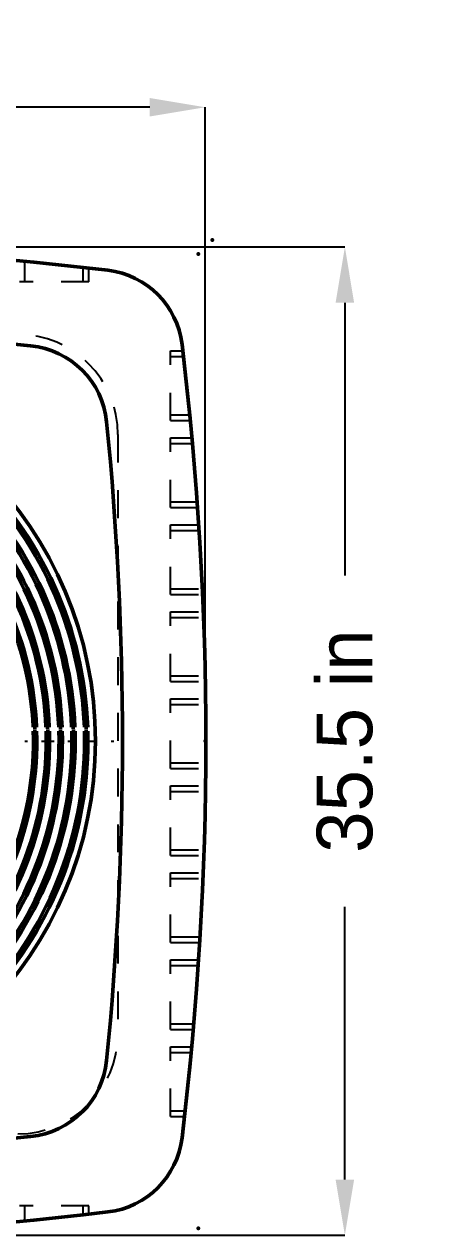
# Model space of a CAD drawing. Header units: inches. Extents: x -0.3 to 43.3, y -0.3 to 43.3.
# Drawn here: x 28.74 to 43.25, y -0.27 to 43.25 of the extents above; entities that cross this region are included whole.
import ezdxf

# ---------------------------------------------------------------- set-up
doc = ezdxf.new("R2010")
doc.units = ezdxf.units.IN
doc.header["$MEASUREMENT"] = 0
doc.linetypes.add('Center', pattern=[1.5, 0.45, -0.5, 0.05, -0.5])
doc.linetypes.add('Dashed', pattern=[2, 1, -1])
for name, color, linetype, lineweight in [('2d ConnectionPoints', 7, 'Continuous', 50), ('AM_0', 7, 'Continuous', 50), ('AM_5', 3, 'Continuous', 25), ('AM_7', 7, 'Center', 25), ('AM_9', 6, 'Dashed', 25)]:
    doc.layers.add(name, color=color, linetype=linetype, lineweight=lineweight)
doc.dimstyles.get("Standard").update_dxf_attribs({"dimtxt": 0.18, "dimasz": 0.18, "dimexe": 0.18, "dimexo": 0.0625, "dimgap": 0.09, "dimtad": 0, "dimtih": 1, "dimtoh": 1, "dimdec": 4, "dimzin": 0, "dimdsep": 46, "dimtxsty": 'Standard', "dimcen": 0.09, "dimadec": 0, "dimazin": 0, "dimtfac": 1, "dimtdec": 4, "dimtofl": 0, "dimtmove": 0, "dimatfit": 3, "dimfxl": 1, "dimtolj": 1, "dimtzin": 0, "dimarcsym": 0})

# ---------------------------------------------------------------- blocks, each defined once
blk = doc.blocks.new('*D1')
at = {"layer": 'AM_5', "color": 0, "lineweight": -2}
for p, q in [((-0.25, 17.5), (-0.25, 40.27)), ((1.75, 40.27), (11.547, 40.27)), ((33.25, 40.27), (23.453, 40.27)), ((35.25, 17.5), (35.25, 40.27))]:
    blk.add_line(p, q, dxfattribs=at)
at = {"layer": 'AM_5', "color": 0}
for points in [[(1.75, 40.603), (1.75, 39.937), (-0.25, 40.27)], [(33.25, 39.937), (33.25, 40.603), (35.25, 40.27)]]:
    blk.add_solid(points, dxfattribs=at)
at = {"layer": 'Defpoints', "color": 0}
for p in [(35.25, 40.27), (-0.25, 17.5), (35.25, 17.5)]:
    blk.add_point(p, dxfattribs=at)
at = {"layer": 'AM_5', "color": 0, "insert": (17.5, 40.27), "char_height": 2, "attachment_point": 5}
blk.add_mtext('\\A1;35.5 in', dxfattribs=at)
blk = doc.blocks.new('*D2')
at = {"layer": 'AM_5', "color": 0, "lineweight": -2}
for p, q in [((17.5, 35.25), (40.27, 35.25)), ((40.27, 33.25), (40.27, 23.453)), ((40.27, 1.75), (40.27, 11.547)), ((17.5, -0.25), (40.27, -0.25))]:
    blk.add_line(p, q, dxfattribs=at)
at = {"layer": 'AM_5', "color": 0}
for points in [[(40.603, 33.25), (39.937, 33.25), (40.27, 35.25)], [(39.937, 1.75), (40.603, 1.75), (40.27, -0.25)]]:
    blk.add_solid(points, dxfattribs=at)
at = {"layer": 'Defpoints', "color": 0}
for p in [(17.5, 35.25), (40.27, 35.25), (17.5, -0.25)]:
    blk.add_point(p, dxfattribs=at)
at = {"layer": 'AM_5', "color": 0, "insert": (40.27, 17.5), "char_height": 2, "attachment_point": 5, "rotation": 90}
blk.add_mtext('\\A1;35.5 in', dxfattribs=at)

msp = doc.modelspace()

# ---------------------------------------------------------------- linework, layer by layer
at = {"layer": '2d ConnectionPoints'}
for p in [(35.5, 35.5), (35.5, 35.5), (35, 35), (35.25, 17.5), (35, 0)]:
    msp.add_point(p, dxfattribs=at)
at = {"layer": 'AM_0'}
for p, q in [((29.05919, 18), (29.1793, 18)), ((29.18465, 17.85355), (29.0646, 17.85355)), ((29.5196, 18), (29.63971, 18)), ((29.64485, 17.85355), (29.5248, 17.85355)), ((29.97999, 18), (30.10008, 18)), ((30.10504, 17.85355), (29.98499, 17.85355)), ((30.44034, 18), (30.56043, 18)), ((30.56522, 17.85355), (30.44517, 17.85355)), ((30.90068, 18), (31.02076, 18)), ((31.02538, 17.85355), (30.90534, 17.85355))]:
    msp.add_line(p, q, dxfattribs=at)
msp.add_circle((17.5, 17.5), 13.8, dxfattribs=at)
for centre, radius, start, end in [((17.5, -83.81), 119.08, 83.1265578, 96.8734414), ((31.38608, 31.38608), 3.05, 6.873442, 83.12656), ((17.5, -83.81), 116.08, 84.3301049, 95.6698951), ((28.66701, 28.66701), 3.05, 5.669895, 84.330105), ((-83.81, 17.5), 119.08, 353.1265578, 6.8734423), ((-83.81, 17.5), 116.08, 354.3301049, 5.6698951), ((17.5, 17.5), 13.07, 2.192416, 46.550083), ((17.5, 17.5), 13.41, 2.136803, 46.510773), ((17.5, 17.5), 13.53, 2.117843, 46.497371), ((17.5, 17.5), 12.49, 2.294279, 46.622084), ((17.5, 17.5), 12.61, 2.272435, 46.606643), ((17.5, 17.5), 12.95, 2.212742, 46.564451), ((17.5, 17.5), 12.03, 2.382057, 46.684126), ((17.5, 17.5), 12.15, 2.358517, 46.667488), ((17.5, 17.5), 11.57, 2.476821, 46.751104), ((17.5, 17.5), 11.69, 2.45138, 46.733123), ((17.5, 17.5), 11.57, 317.476821, 1.751104), ((17.5, 17.5), 11.69, 317.45138, 1.733123), ((17.5, 17.5), 12.03, 317.382057, 1.684126), ((17.5, 17.5), 12.15, 317.358517, 1.667488), ((17.5, 17.5), 12.49, 317.294279, 1.622084), ((17.5, 17.5), 12.61, 317.272435, 1.606643), ((17.5, 17.5), 12.95, 317.212742, 1.564451), ((17.5, 17.5), 13.07, 317.192416, 1.550083), ((17.5, 17.5), 13.41, 317.136803, 1.510773), ((17.5, 17.5), 13.53, 317.117843, 1.497371), ((28.66701, 6.33299), 3.05, 275.669895, 354.330105), ((17.5, 118.81), 116.08, 264.3301049, 275.6698951), ((31.38608, 3.61392), 3.05, 276.873478, 353.12656), ((17.5, 118.81), 119.08, 263.1265577, 276.8734432)]:
    msp.add_arc(centre, radius, start, end, dxfattribs=at)
at = {"layer": 'AM_7'}
msp.add_line((3.01, 17.5), (31.99, 17.5), dxfattribs=at)
at = {"layer": 'AM_9'}
for p, q in [((28.764, 34), (28.764, 34.73606)), ((30.864, 34), (30.864, 34.51772)), ((31.064, 34), (31.064, 34.49496)), ((31.064, 34), (28.564, 34)), ((34, 29.016), (34, 31.516)), ((34, 31.516), (34.44226, 31.516)), ((34, 31.316), (34.4658, 31.316)), ((34, 29.216), (34.69224, 29.216)), ((34, 29.016), (34.71185, 29.016)), ((32.11, 28.51), (32.11, 6.99)), ((34, 25.891), (34, 28.391)), ((34, 28.391), (34.77091, 28.391)), ((34, 28.191), (34.78911, 28.191)), ((34, 26.091), (34.9597, 26.091)), ((34, 25.891), (34.974, 25.891)), ((34, 22.766), (34, 25.266)), ((34, 25.266), (35.01649, 25.266)), ((34, 25.066), (35.0294, 25.066)), ((34, 22.966), (35.14448, 22.966)), ((34, 22.766), (35.15351, 22.766)), ((34, 19.641), (34, 22.141)), ((34, 22.141), (35.17953, 22.141)), ((34, 21.941), (35.18716, 21.941)), ((34, 19.841), (35.24699, 19.841)), ((34, 19.641), (35.25075, 19.641)), ((34, 16.516), (34, 19.016)), ((34, 19.016), (35.26035, 19.016)), ((34, 18.816), (35.26273, 18.816)), ((34, 16.716), (35.26742, 16.716)), ((34, 16.516), (35.26593, 16.516)), ((34, 13.391), (34, 15.891)), ((34, 15.891), (35.25913, 15.891)), ((34, 15.691), (35.25626, 15.691)), ((34, 13.591), (35.20582, 13.591)), ((34, 13.391), (35.19909, 13.391)), ((34, 10.266), (34, 12.766)), ((34, 12.766), (35.17586, 12.766)), ((34, 12.566), (35.16774, 12.566)), ((34, 10.466), (35.06207, 10.466)), ((34, 10.266), (35.05007, 10.266)), ((34, 7.141), (34, 9.641)), ((34, 9.641), (35.01038, 9.641)), ((34, 9.441), (34.99698, 9.441)), ((34, 7.341), (34.83586, 7.341)), ((34, 7.141), (34.81857, 7.141)), ((34, 4.016), (34, 6.516)), ((34, 6.516), (34.76233, 6.516)), ((34, 6.316), (34.74364, 6.316)), ((34, 4.216), (34.52673, 4.216)), ((34, 4.016), (34.50411, 4.016)), ((31.064, 0.8), (28.564, 0.8)), ((28.764, 0.26394), (28.764, 0.8)), ((30.864, 0.48228), (30.864, 0.8)), ((31.064, 0.50504), (31.064, 0.8))]:
    msp.add_line(p, q, dxfattribs=at)
for centre, start, end in [((28.51, 28.51), 360, 90), ((28.51, 6.99), 270, 360)]:
    msp.add_arc(centre, 3.6, start, end, dxfattribs=at)

# ---------------------------------------------------------------- dimensions: what is measured, and where the dimension line sits
at = {"layer": 'AM_5'}
dim = msp.add_linear_dim(base=(35.25, 40.27), p1=(-0.25, 17.5), p2=(35.25, 17.5), text='35.5 in', dimstyle='Standard', override={"dimtxt": 2, "dimasz": 2, "dimexe": 0, "dimexo": 0, "dimgap": 0.6}, dxfattribs=at)
dim.commit()
dim.dimension.update_dxf_attribs({"geometry": '*D1', "text_midpoint": (17.5, 40.27), "dimtype": 160})
dim = msp.add_linear_dim(base=(40.27, 35.25), p1=(17.5, -0.25), p2=(17.5, 35.25), angle=90, text='35.5 in', dimstyle='Standard', override={"dimtxt": 2, "dimasz": 2, "dimexe": 0, "dimexo": 0, "dimgap": 0.6}, dxfattribs=at)
dim.commit()
dim.dimension.update_dxf_attribs({"geometry": '*D2', "text_midpoint": (40.27, 17.5), "dimtype": 160, "text_rotation": 90})

doc.saveas('drawing.dxf')
